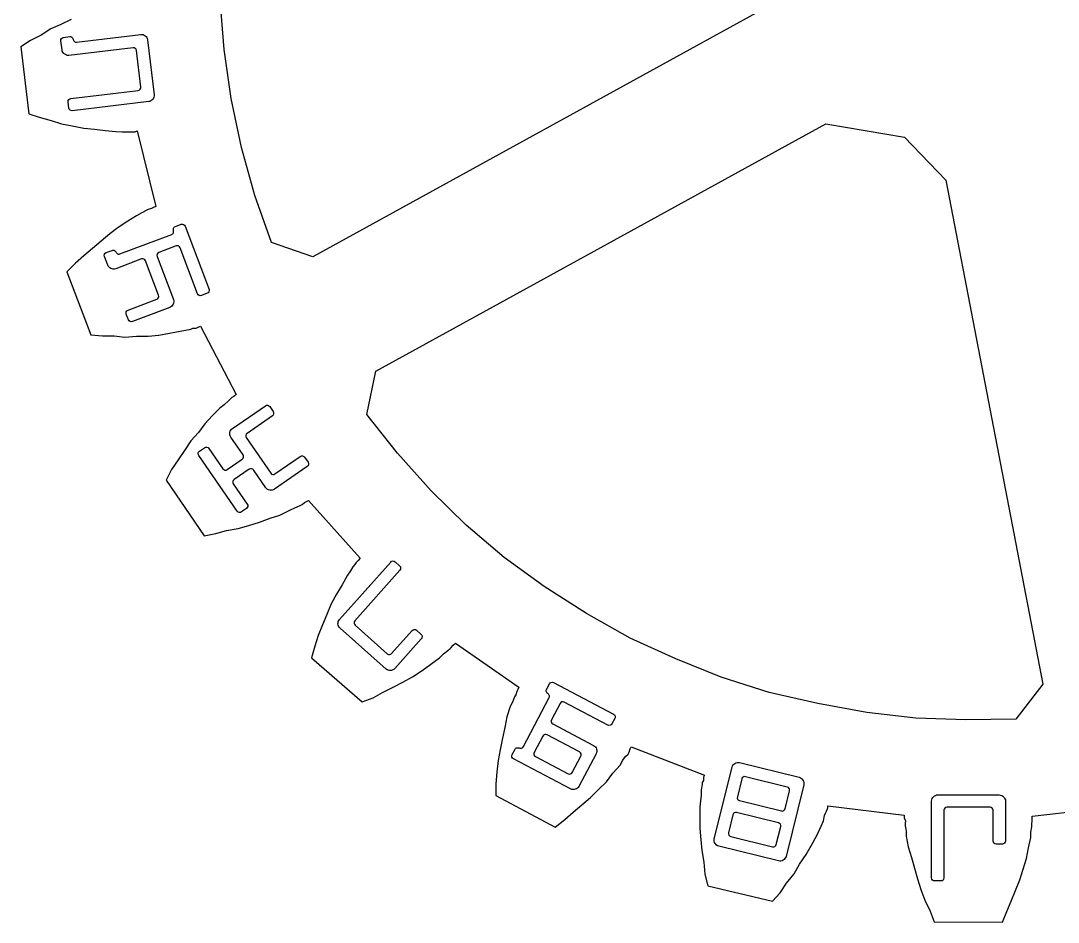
# Model space of a CAD drawing. Extents: x 6 to 255, y 30 to 363.
# Drawn here: x 171.84 to 217.14, y 112.88 to 152.26 of the extents above; entities that cross this region are included whole.
import ezdxf

# ---------------------------------------------------------------- set-up
doc = ezdxf.new("R2010")
doc.units = 0
doc.layers.add('Cut', color=7, linetype='CONTINUOUS')
doc.layers.add('Engrave', color=7, linetype='CONTINUOUS')

msp = doc.modelspace()

# ---------------------------------------------------------------- linework, layer by layer
at = {"layer": 'Cut', "color": 7}
for p, q in [((180.712664, 151.00324), (180.544975, 153.189338)), ((204.247653, 152.758991), (184.588135, 141.953201)), ((174.030077, 152.314079), (173.56334, 152.085562)), ((173.143471, 151.903137), (172.722826, 151.627751)), ((173.56334, 152.085562), (173.143471, 151.903137)), ((172.256088, 151.39913), (171.835443, 151.12374)), ((172.722826, 151.627751), (172.256088, 151.39913)), ((171.835443, 151.12374), (172.182828, 148.192418)), ((181.020167, 148.862459), (180.712664, 151.00324)), ((181.467109, 146.720514), (181.020167, 148.862459)), ((172.182828, 148.192418), (172.646459, 148.049083)), ((172.646459, 148.049083), (173.156571, 147.90536)), ((173.156571, 147.90536), (173.620202, 147.762025)), ((173.620202, 147.762025), (174.084222, 147.665095)), ((187.33538, 136.956674), (206.994902, 147.762464)), ((206.994902, 147.762464), (206.994904, 147.762383)), ((206.994904, 147.762383), (210.429737, 147.175918)), ((174.084222, 147.665095), (174.59472, 147.567777)), ((174.59472, 147.567777), (175.05913, 147.51749)), ((175.05913, 147.51749), (175.523538, 147.467204)), ((175.523538, 147.467204), (175.987948, 147.416917)), ((175.987948, 147.416917), (176.266824, 147.414589)), ((176.266824, 147.414589), (176.499231, 147.412648)), ((176.499231, 147.412648), (176.592185, 147.411872)), ((176.592185, 147.411872), (176.685138, 147.411096)), ((176.685138, 147.411096), (176.824568, 147.409931)), ((176.824568, 147.409931), (176.917909, 147.45556)), ((176.917909, 147.45556), (177.726984, 144.14852)), ((210.429737, 147.175918), (212.22692, 145.301596)), ((182.053879, 144.623886), (181.467109, 146.720514)), ((212.22692, 145.301596), (216.458901, 123.279862)), ((182.780475, 142.572573), (182.053879, 144.623886)), ((177.633643, 144.102891), (177.540302, 144.057262)), ((177.726984, 144.14852), (177.633643, 144.102891)), ((176.886865, 143.737383), (176.513086, 143.507986)), ((177.120436, 143.874896), (176.886865, 143.737383)), ((177.307144, 143.966392), (177.120436, 143.874896)), ((177.400485, 144.012021), (177.307144, 143.966392)), ((177.540302, 144.057262), (177.400485, 144.012021)), ((176.092442, 143.232595), (175.718276, 142.956817)), ((176.513086, 143.507986), (176.092442, 143.232595)), ((175.718276, 142.956817), (175.343722, 142.634561)), ((174.969168, 142.312306), (174.594614, 141.990051)), ((175.343722, 142.634561), (174.969168, 142.312306)), ((184.588135, 141.953201), (182.780475, 142.572573)), ((174.594614, 141.990051), (174.22006, 141.667795)), ((174.22006, 141.667795), (173.845118, 141.299063)), ((173.845118, 141.299063), (174.89125, 138.547838)), ((178.33152, 138.612165), (178.797092, 138.701332)), ((178.797092, 138.701332), (179.029887, 138.745797)), ((179.029887, 138.745797), (179.262681, 138.790261)), ((179.262681, 138.790261), (179.356022, 138.83589)), ((179.356022, 138.83589), (179.495452, 138.834726)), ((179.495452, 138.834726), (179.588793, 138.880355)), ((179.588793, 138.880355), (179.682134, 138.925984)), ((179.682134, 138.925984), (181.237602, 135.938092)), ((174.89125, 138.547838), (175.402139, 138.497163)), ((175.402139, 138.497163), (175.913415, 138.492894)), ((175.913415, 138.492894), (176.377823, 138.442607)), ((176.377823, 138.442607), (176.889487, 138.484743)), ((176.889487, 138.484743), (177.400763, 138.480474)), ((177.400763, 138.480474), (177.865946, 138.522998)), ((177.865946, 138.522998), (178.33152, 138.612165)), ((186.94763, 135.054118), (187.33538, 136.956674)), ((181.237602, 135.938092), (181.143872, 135.84582)), ((180.722454, 135.477595), (180.535359, 135.339694)), ((180.909936, 135.661901), (180.722454, 135.477595)), ((180.956801, 135.707918), (180.909936, 135.661901)), ((181.050531, 135.800191), (180.956801, 135.707918)), ((181.143872, 135.84582), (181.050531, 135.800191)), ((180.207284, 135.01705), (179.878821, 134.64793)), ((180.535359, 135.339694), (180.207284, 135.01705)), ((188.281566, 133.369607), (186.94763, 135.054118)), ((179.878821, 134.64793), (179.59684, 134.278422)), ((179.59684, 134.278422), (179.268377, 133.909302)), ((179.268377, 133.909302), (178.986005, 133.493317)), ((178.986005, 133.493317), (178.703633, 133.077332)), ((189.75533, 131.730409), (188.281566, 133.369607)), ((178.703633, 133.077332), (178.42126, 132.661347)), ((178.42126, 132.661347), (178.184972, 132.198498)), ((178.184972, 132.198498), (179.838056, 129.767585)), ((191.276737, 130.230253), (189.75533, 131.730409)), ((183.612615, 130.898419), (183.799323, 130.989915)), ((183.799323, 130.989915), (184.032507, 131.081023)), ((184.032507, 131.081023), (184.125848, 131.126652)), ((184.125848, 131.126652), (184.219578, 131.218924)), ((184.219578, 131.218924), (184.312919, 131.264553)), ((184.312919, 131.264553), (184.406259, 131.310183)), ((184.406259, 131.310183), (186.662802, 128.781263)), ((182.260046, 130.35186), (182.726396, 130.533838)), ((182.726396, 130.533838), (183.145876, 130.669798)), ((183.145876, 130.669798), (183.612615, 130.898419)), ((180.816071, 129.991936), (181.328125, 130.080715)), ((181.328125, 130.080715), (181.794087, 130.216288)), ((181.794087, 130.216288), (182.260046, 130.35186)), ((192.938359, 128.821886), (191.276737, 130.230253)), ((179.838056, 129.767585), (180.35011, 129.856364)), ((180.35011, 129.856364), (180.816071, 129.991936)), ((186.569071, 128.688991), (186.475341, 128.596719)), ((186.662802, 128.781263), (186.569071, 128.688991)), ((194.694104, 127.552196), (192.938359, 128.821886)), ((186.239852, 128.226703), (186.09887, 128.042009)), ((186.334357, 128.411786), (186.239852, 128.226703)), ((186.428087, 128.504058), (186.334357, 128.411786)), ((186.475341, 128.596719), (186.428087, 128.504058)), ((186.09887, 128.042009), (185.86297, 127.625636)), ((185.86297, 127.625636), (185.627069, 127.209263)), ((196.543586, 126.374683), (194.694104, 127.552196)), ((185.627069, 127.209263), (185.391169, 126.79289)), ((185.391169, 126.79289), (185.201358, 126.329652)), ((185.201358, 126.329652), (185.011546, 125.866415)), ((198.440321, 125.289736), (196.543586, 126.374683)), ((185.011546, 125.866415), (184.821734, 125.403177)), ((184.821734, 125.403177), (184.678423, 124.939551)), ((190.721606, 124.982221), (190.815336, 125.074493)), ((190.815336, 125.074493), (193.5882, 123.145544)), ((200.431561, 124.389943), (198.440321, 125.289736)), ((184.678423, 124.939551), (184.534724, 124.429448)), ((190.112668, 124.42973), (190.30015, 124.614037)), ((190.30015, 124.614037), (190.487245, 124.751938)), ((190.487245, 124.751938), (190.580975, 124.84421)), ((190.580975, 124.84421), (190.627839, 124.890227)), ((190.627839, 124.890227), (190.721606, 124.982221)), ((184.534724, 124.429448), (186.749833, 122.505156)), ((189.364336, 123.878173), (189.738502, 124.153952)), ((189.738502, 124.153952), (190.112668, 124.42973)), ((202.423578, 123.583102), (200.431561, 124.389943)), ((188.943691, 123.602782), (189.364336, 123.878173)), ((188.103176, 123.144764), (188.523434, 123.373773)), ((188.523434, 123.373773), (188.943691, 123.602782)), ((204.509736, 122.914916), (202.423578, 123.583102)), ((216.458901, 123.279862), (215.284105, 121.755741)), ((187.21618, 122.687134), (187.636437, 122.916143)), ((187.636437, 122.916143), (188.103176, 123.144764)), ((193.446052, 122.821157), (193.398798, 122.728497)), ((193.493693, 122.960223), (193.446052, 122.821157)), ((193.540947, 123.052884), (193.493693, 122.960223)), ((193.5882, 123.145544), (193.540947, 123.052884)), ((206.643924, 122.432272), (204.509736, 122.914916)), ((186.749833, 122.505156), (187.21618, 122.687134)), ((193.303903, 122.496771), (193.209398, 122.311688)), ((193.398798, 122.728497), (193.303903, 122.496771)), ((208.778887, 122.042581), (206.643924, 122.432272)), ((193.209398, 122.311688), (193.066087, 121.848062)), ((210.915015, 121.792225), (208.778887, 122.042581)), ((193.066087, 121.848062), (192.969252, 121.384048)), ((213.099172, 121.727577), (210.915015, 121.792225)), ((215.284105, 121.755741), (213.099172, 121.727577)), ((192.969252, 121.384048), (192.872418, 120.920034)), ((192.872418, 120.920034), (192.775195, 120.409543)), ((198.446557, 120.455264), (198.493739, 120.547925)), ((198.493739, 120.547925), (201.690741, 119.312679)), ((192.775195, 120.409543), (192.678361, 119.945529)), ((198.116973, 119.94657), (198.257979, 120.131265)), ((198.257979, 120.131265), (198.351805, 120.223536)), ((198.351805, 120.223536), (198.398987, 120.316197)), ((198.398987, 120.316197), (198.446557, 120.455264)), ((192.678361, 119.945529), (192.627615, 119.43465)), ((197.693908, 119.392368), (198.022373, 119.761488)), ((198.022373, 119.761488), (198.116973, 119.94657)), ((192.627615, 119.43465), (192.576869, 118.923772)), ((197.411919, 119.02286), (197.693908, 119.392368)), ((201.643559, 119.220018), (201.642394, 119.080565)), ((201.690741, 119.312679), (201.643559, 119.220018)), ((192.576869, 118.923772), (192.572599, 118.412505)), ((196.7089, 118.331485), (197.083842, 118.700217)), ((197.083842, 118.700217), (197.411919, 119.02286)), ((201.594435, 118.894855), (201.546088, 118.662741)), ((201.595212, 118.987904), (201.594435, 118.894855)), ((201.642394, 119.080565), (201.595212, 118.987904)), ((192.572599, 118.412505), (195.164203, 117.042852)), ((196.334346, 118.009229), (196.7089, 118.331485)), ((201.544147, 118.430238), (201.493472, 117.919359)), ((201.546088, 118.662741), (201.544147, 118.430238)), ((195.959792, 117.686974), (196.334346, 118.009229)), ((201.493472, 117.919359), (201.489591, 117.454569)), ((207.023404, 117.734146), (207.070974, 117.873212)), ((207.070974, 117.873212), (207.071751, 117.966261)), ((207.071751, 117.966261), (210.415179, 117.566479)), ((215.992614, 117.519904), (219.389122, 117.909885)), ((195.164203, 117.042852), (195.585238, 117.364719)), ((195.585238, 117.364719), (195.959792, 117.686974)), ((201.489591, 117.454569), (201.48571, 116.989778)), ((206.880693, 117.316709), (206.929039, 117.548824)), ((206.929039, 117.548824), (206.976222, 117.641485)), ((206.976222, 117.641485), (207.023404, 117.734146)), ((210.415179, 117.566479), (210.414014, 117.427025)), ((210.414014, 117.427025), (210.459642, 117.333589)), ((210.459642, 117.333589), (210.458478, 117.194135)), ((215.990673, 117.287402), (215.991837, 117.426856)), ((215.991837, 117.426856), (215.992614, 117.519904)), ((201.48571, 116.989778), (201.527846, 116.478124)), ((206.59635, 116.668223), (206.785703, 117.084984)), ((206.785703, 117.084984), (206.880693, 117.316709)), ((210.458478, 117.194135), (210.457701, 117.101087)), ((210.457701, 117.101087), (210.502165, 116.868197)), ((215.940385, 116.822785), (215.988731, 117.0549)), ((215.988731, 117.0549), (215.989896, 117.194354)), ((215.989896, 117.194354), (215.990673, 117.287402)), ((201.527846, 116.478124), (201.57037, 116.012946)), ((206.360355, 116.25185), (206.59635, 116.668223)), ((210.502165, 116.868197), (210.500223, 116.635695)), ((210.500223, 116.635695), (210.58939, 116.170128)), ((215.841513, 116.12627), (215.938443, 116.590283)), ((215.938443, 116.590283), (215.940385, 116.822785)), ((201.57037, 116.012946), (201.659149, 115.500902)), ((206.12436, 115.835478), (206.360355, 116.25185)), ((210.58939, 116.170128), (210.724963, 115.704173)), ((215.744584, 115.662256), (215.841513, 116.12627)), ((205.841983, 115.419494), (206.12436, 115.835478)), ((210.724963, 115.704173), (210.860535, 115.238218)), ((215.601249, 115.198631), (215.744584, 115.662256)), ((201.659149, 115.500902), (201.701285, 114.989248)), ((205.605988, 115.003121), (205.841983, 115.419494)), ((210.860535, 115.238218), (210.996108, 114.772263)), ((215.457914, 114.735005), (215.601249, 115.198631)), ((201.701285, 114.989248), (201.836469, 114.476816)), ((205.277134, 114.587525), (205.605988, 115.003121)), ((210.996108, 114.772263), (211.13168, 114.306308)), ((215.268174, 114.271767), (215.457914, 114.735005)), ((201.836469, 114.476816), (204.666292, 113.80242)), ((204.666292, 113.80242), (204.994757, 114.17154)), ((204.994757, 114.17154), (205.277134, 114.587525)), ((211.13168, 114.306308), (211.313658, 113.839966)), ((215.078433, 113.808528), (215.268174, 114.271767)), ((211.313658, 113.839966), (211.542279, 113.373234)), ((214.888693, 113.34529), (215.078433, 113.808528)), ((211.542279, 113.373234), (211.724257, 112.906892)), ((214.698953, 112.882052), (214.888693, 113.34529)), ((211.724257, 112.906892), (214.698953, 112.882052))]:
    msp.add_line(p, q, dxfattribs=at)
at = {"layer": 'Engrave', "color": 5}
for p, q in [((173.636884, 150.983734), (173.58928, 151.383987)), ((173.58928, 151.383987), (173.589336, 151.383879)), ((173.706885, 151.533157), (173.973722, 151.564891)), ((174.272291, 151.329782), (177.074081, 151.663001)), ((177.372658, 151.427895), (177.658273, 149.026362)), ((176.737242, 151.081839), (173.935456, 150.74862)), ((177.076938, 149.363264), (176.886531, 150.964287)), ((174.024181, 148.864895), (176.959389, 149.213978)), ((173.938366, 148.448782), (173.906632, 148.71562)), ((177.423114, 148.727909), (174.087655, 148.33122)), ((178.586127, 143.274551), (178.837436, 143.369695)), ((179.01064, 143.291555), (180.056374, 140.526824)), ((176.167806, 142.072559), (178.429859, 142.928163)), ((178.619983, 142.425397), (177.865968, 142.140187)), ((179.553719, 140.336543), (178.793187, 142.347258)), ((175.491933, 141.960357), (175.492079, 141.960476)), ((175.634533, 141.58335), (175.491933, 141.960357)), ((175.570094, 142.133681), (175.821406, 142.228825)), ((177.111961, 141.854905), (175.980936, 141.427103)), ((177.787956, 141.966982), (178.500955, 140.081937)), ((177.855565, 140.268728), (177.285163, 141.776763)), ((176.520726, 139.6202), (177.777425, 140.095524)), ((179.978235, 140.353622), (179.726923, 140.258478)), ((178.344684, 139.735534), (176.710982, 139.117592)), ((176.537778, 139.195657), (176.442711, 139.446996)), ((181.079158, 134.449813), (182.517367, 135.440971)), ((182.822339, 134.99845), (181.716026, 134.236022)), ((182.704239, 135.406586), (182.856724, 135.185323)), ((181.544161, 133.301645), (181.010459, 134.076065)), ((181.681633, 134.049146), (182.749031, 132.500307)), ((179.606569, 133.271692), (179.606646, 133.271782)), ((181.283911, 130.837798), (179.606569, 133.271692)), ((179.641039, 133.458655), (179.862302, 133.611142)), ((180.049175, 133.576759), (180.659116, 132.691707)), ((182.935906, 132.465917), (184.042219, 133.228345)), ((184.229089, 133.19396), (184.381576, 132.972697)), ((180.845989, 132.657314), (181.509778, 133.11477)), ((184.347191, 132.785822), (182.908985, 131.794666)), ((181.814668, 132.672151), (181.150879, 132.214695)), ((182.53524, 131.863347), (182.001538, 132.637766)), ((181.116485, 132.02782), (181.726429, 131.14277)), ((181.692047, 130.955895), (181.470784, 130.803407)), ((185.7552, 126.106659), (187.987892, 128.616192)), ((188.389418, 128.258962), (186.424649, 126.050573)), ((188.17758, 128.627265), (188.378343, 128.44865)), ((185.777351, 125.727281), (185.777343, 125.727281)), ((187.784978, 123.941126), (185.777351, 125.727281)), ((186.435724, 125.860882), (187.841061, 124.610575)), ((188.030752, 124.621648), (188.923829, 125.625464)), ((189.113517, 125.636537), (189.31428, 125.457919)), ((189.325355, 125.268231), (188.164356, 123.963275)), ((194.796836, 123.055373), (194.922235, 123.293037)), ((195.103765, 123.349171), (197.718082, 121.969806)), ((193.780539, 120.553325), (194.909111, 122.692309)), ((195.38443, 122.441516), (195.00824, 121.728522)), ((197.467283, 121.494479), (195.565961, 122.497652)), ((195.064377, 121.546991), (196.846864, 120.606514)), ((197.77421, 121.788275), (197.648814, 121.550611)), ((194.632064, 121.015515), (194.255874, 120.302518)), ((196.239585, 120.319269), (194.813594, 121.071649)), ((193.292081, 120.203381), (193.417478, 120.441046)), ((194.31201, 120.120988), (195.737995, 119.36861)), ((195.919526, 119.424742), (196.295716, 120.137738)), ((196.959138, 120.243453), (196.206755, 118.817462)), ((195.843694, 118.705189), (193.34821, 120.021856)), ((193.34821, 120.021856), (193.348215, 120.021851)), ((202.119677, 116.530756), (202.89316, 119.661226)), ((203.218491, 119.857507), (205.827217, 119.21294)), ((205.307001, 118.788011), (203.480894, 119.239208)), ((203.318229, 119.141003), (203.124861, 118.358386)), ((206.023511, 118.887611), (205.250023, 115.757151)), ((205.211836, 117.842729), (205.405206, 118.625346)), ((211.876454, 118.446778), (214.563629, 118.444662)), ((203.223066, 118.19572), (205.049175, 117.744524)), ((211.604838, 114.819298), (211.607511, 118.178266)), ((214.160031, 117.907491), (212.27901, 117.909079)), ((214.832107, 118.175721), (214.830784, 116.429058)), ((202.931487, 117.575767), (202.738116, 116.793151)), ((204.92026, 117.222776), (203.094153, 117.673975)), ((205.049175, 117.744524), (205.049172, 117.744524)), ((212.144546, 117.774827), (212.142429, 114.818986)), ((214.293227, 116.429441), (214.294286, 117.773027)), ((204.825094, 116.277494), (205.018465, 117.060113)), ((202.836322, 116.630488), (204.662431, 116.179289)), ((202.315971, 116.205292), (202.316101, 116.205427)), ((204.924694, 115.560722), (202.315971, 116.205292)), ((214.69632, 116.294808), (214.427601, 116.29502)), ((211.739247, 114.684948), (211.739091, 114.684835)), ((212.007965, 114.684734), (211.739247, 114.684948))]:
    msp.add_line(p, q, dxfattribs=at)
for points in [[(173.589336, 151.383879), (173.584714, 151.422794), (173.593419, 151.456246), (173.61545, 151.484235)], [(173.61545, 151.484235), (173.63749, 151.512228), (173.667968, 151.528536), (173.706885, 151.533157)], [(173.973722, 151.564891), (174.004298, 151.568525), (174.028667, 151.565076), (174.046832, 151.554546)], [(174.046832, 151.554546), (174.065161, 151.54264), (174.080347, 151.527532), (174.092391, 151.509223)], [(174.092391, 151.509223), (174.104438, 151.490924), (174.114643, 151.470292), (174.123006, 151.447326)], [(174.123006, 151.447326), (174.131366, 151.424362), (174.141572, 151.40373), (174.153623, 151.385429)], [(174.153623, 151.385429), (174.165671, 151.367129), (174.180775, 151.352716), (174.198936, 151.342191)], [(174.198936, 151.342191), (174.217266, 151.330285), (174.241718, 151.326149), (174.272291, 151.329782)], [(177.074081, 151.663001), (177.110216, 151.667287), (177.145091, 151.664386), (177.178708, 151.654296)], [(177.178708, 151.654296), (177.212491, 151.642813), (177.242601, 151.626662), (177.269036, 151.605843)], [(177.269036, 151.605843), (177.297027, 151.583802), (177.319873, 151.557626), (177.337574, 151.527315)], [(177.337574, 151.527315), (177.356663, 151.497167), (177.368357, 151.464027), (177.372658, 151.427895)], [(173.66988, 150.884063), (173.65218, 150.914375), (173.641181, 150.947599), (173.636884, 150.983734)], [(173.738166, 150.807619), (173.711731, 150.828437), (173.688969, 150.853918), (173.66988, 150.884063)], [(176.83785, 151.053634), (176.809693, 151.077064), (176.776157, 151.086465), (176.737242, 151.081839)], [(176.886531, 150.964287), (176.882227, 151.00042), (176.866, 151.030203), (176.83785, 151.053634)], [(173.83058, 150.759415), (173.796962, 150.769504), (173.766158, 150.785572), (173.738166, 150.807619)], [(173.935456, 150.74862), (173.899319, 150.744333), (173.86436, 150.747932), (173.83058, 150.759415)], [(176.959389, 149.213978), (176.995524, 149.218264), (177.025224, 149.235186), (177.048488, 149.264744)], [(177.048488, 149.264744), (177.071753, 149.294289), (177.081237, 149.327129), (177.076938, 149.363264)], [(173.906632, 148.71562), (173.902011, 148.754531), (173.910715, 148.787983), (173.932746, 148.815976)], [(173.932746, 148.815976), (173.954786, 148.843967), (173.985264, 148.860273), (174.024181, 148.864895)], [(177.522581, 148.762869), (177.492436, 148.743773), (177.459281, 148.73212), (177.423114, 148.727909)], [(177.599025, 148.831155), (177.578375, 148.80333), (177.552894, 148.780568), (177.522581, 148.762869)], [(177.647478, 148.921487), (177.637388, 148.887867), (177.621237, 148.857756), (177.599025, 148.831155)], [(177.658273, 149.026362), (177.662577, 148.990227), (177.658978, 148.955269), (177.647478, 148.921487)], [(173.98938, 148.357599), (173.959999, 148.379473), (173.942995, 148.409867), (173.938366, 148.448782)], [(174.087655, 148.33122), (174.051518, 148.326933), (174.01876, 148.335726), (173.98938, 148.357599)], [(178.504069, 143.09987), (178.500894, 143.124104), (178.499765, 143.14687), (178.500682, 143.168167)], [(178.500682, 143.168167), (178.502922, 143.18996), (178.509414, 143.210372), (178.520156, 143.229405)], [(178.520156, 143.229405), (178.532715, 143.247624), (178.554705, 143.262673), (178.586127, 143.274551)], [(178.837436, 143.369695), (178.874084, 143.383577), (178.908896, 143.382527), (178.941872, 143.366546)], [(178.941872, 143.366546), (178.974843, 143.350583), (178.997766, 143.325586), (179.01064, 143.291555)], [(178.429859, 142.928163), (178.45994, 142.939629), (178.47972, 142.954587), (178.489199, 142.973039)], [(178.489199, 142.973039), (178.500453, 142.990759), (178.506538, 143.01027), (178.507456, 143.031571)], [(178.507456, 143.031571), (178.509696, 143.053363), (178.508567, 143.07613), (178.504069, 143.09987)], [(178.724419, 142.422248), (178.691449, 142.438212), (178.656637, 142.439261), (178.619983, 142.425397)], [(178.793187, 142.347258), (178.780311, 142.38129), (178.757388, 142.406287), (178.724419, 142.422248)], [(175.492079, 141.960476), (175.478215, 141.99713), (175.478567, 142.031695), (175.493137, 142.064172)], [(175.493137, 142.064172), (175.507795, 142.096647), (175.533447, 142.119816), (175.570094, 142.133681)], [(175.821406, 142.228825), (175.850235, 142.239637), (175.874717, 142.24216), (175.894851, 142.236392)], [(175.894851, 142.236392), (175.91551, 142.229248), (175.933887, 142.218243), (175.949983, 142.203377)], [(175.949983, 142.203377), (175.966087, 142.188525), (175.980962, 142.170958), (175.994607, 142.150675)], [(175.994607, 142.150675), (176.00826, 142.130402), (176.023134, 142.112836), (176.039229, 142.097975)], [(176.039229, 142.097975), (176.055333, 142.083123), (176.073465, 142.072773), (176.093622, 142.066924)], [(176.093622, 142.066924), (176.114279, 142.05978), (176.139007, 142.061658), (176.167806, 142.072559)], [(177.216397, 141.851756), (177.183427, 141.86772), (177.148615, 141.868769), (177.111961, 141.854905)], [(177.285163, 141.776763), (177.272286, 141.810799), (177.249365, 141.835797), (177.216397, 141.851756)], [(177.789014, 142.070678), (177.774356, 142.038201), (177.774003, 142.003636), (177.787956, 141.966982)], [(177.865968, 142.140187), (177.829322, 142.126305), (177.80367, 142.103135), (177.789014, 142.070678)], [(175.690561, 141.494561), (175.666084, 141.519718), (175.647408, 141.549314), (175.634533, 141.58335)], [(175.775252, 141.436813), (175.744579, 141.450642), (175.716349, 141.469891), (175.690561, 141.494561)], [(175.876553, 141.412286), (175.841492, 141.41405), (175.807725, 141.422226), (175.775252, 141.436813)], [(175.980936, 141.427103), (175.946914, 141.414191), (175.91212, 141.409252), (175.876553, 141.412286)], [(180.056374, 140.526824), (180.069251, 140.492789), (180.067954, 140.458632), (180.052485, 140.424351)], [(177.777425, 140.095524), (177.811447, 140.108435), (177.836197, 140.132012), (177.851675, 140.166255)], [(177.851675, 140.166255), (177.867145, 140.200534), (177.868441, 140.234692), (177.855565, 140.268728)], [(178.500955, 140.081937), (178.513831, 140.047905), (178.518761, 140.01311), (178.515745, 139.977554)], [(179.625193, 140.26033), (179.591408, 140.274476), (179.567583, 140.299881), (179.553719, 140.336543)], [(179.726923, 140.258478), (179.692901, 140.245566), (179.658991, 140.246184), (179.625193, 140.26033)], [(180.052485, 140.424351), (180.037015, 140.390071), (180.012265, 140.366495), (179.978235, 140.353622)], [(176.442711, 139.446996), (176.428847, 139.483649), (176.429199, 139.518214), (176.443769, 139.550691)], [(176.443769, 139.550691), (176.458427, 139.583166), (176.484079, 139.606336), (176.520726, 139.6202)], [(178.432729, 139.793526), (178.408065, 139.767745), (178.378716, 139.748414), (178.344684, 139.735534)], [(178.490477, 139.878216), (178.477142, 139.846235), (178.457893, 139.818005), (178.432729, 139.793526)], [(178.515745, 139.977554), (178.513981, 139.942495), (178.505559, 139.909382), (178.490477, 139.878216)], [(176.60925, 139.119444), (176.575466, 139.13359), (176.551642, 139.158995), (176.537778, 139.195657)], [(176.710982, 139.117592), (176.676961, 139.10468), (176.64305, 139.105298), (176.60925, 139.119444)], [(182.517367, 135.440971), (182.549637, 135.463201), (182.583686, 135.470521), (182.619515, 135.462931)], [(182.619515, 135.462931), (182.655348, 135.455329), (182.68359, 135.436547), (182.704239, 135.406586)], [(182.877494, 135.084903), (182.870685, 135.047916), (182.8523, 135.019098), (182.822339, 134.99845)], [(182.856724, 135.185323), (182.877374, 135.15536), (182.884297, 135.121886), (182.877494, 135.084903)], [(180.966991, 134.176138), (180.960253, 134.210587), (180.9599, 134.244357), (180.965932, 134.277447)], [(180.965932, 134.277447), (180.972018, 134.31054), (180.984345, 134.341981), (181.002913, 134.371771)], [(181.010459, 134.076065), (180.989015, 134.10718), (180.974526, 134.140538), (180.966991, 134.176138)], [(181.002913, 134.371771), (181.022628, 134.402357), (181.048043, 134.428371), (181.079158, 134.449813)], [(181.657953, 134.150109), (181.651497, 134.115069), (181.65939, 134.081415), (181.681633, 134.049146)], [(181.716026, 134.236022), (181.683756, 134.213791), (181.664398, 134.185154), (181.657953, 134.150109)], [(179.862302, 133.611142), (179.894573, 133.633372), (179.928622, 133.640692), (179.96445, 133.633102)], [(179.606646, 133.271782), (179.584409, 133.304049), (179.576515, 133.337702), (179.582966, 133.372742)], [(179.582966, 133.372742), (179.589422, 133.40778), (179.608779, 133.436417), (179.641039, 133.458655)], [(179.96445, 133.633102), (180.000283, 133.6255), (180.028525, 133.606719), (180.049175, 133.576759)], [(181.509778, 133.11477), (181.539741, 133.135418), (181.558125, 133.164236), (181.56493, 133.201223)], [(181.56493, 133.201223), (181.571739, 133.23821), (181.564816, 133.271684), (181.544161, 133.301645)], [(184.042219, 133.228345), (184.074489, 133.250576), (184.108538, 133.257896), (184.144367, 133.250306)], [(184.144367, 133.250306), (184.1802, 133.242703), (184.208441, 133.223921), (184.229089, 133.19396)], [(184.402346, 132.872274), (184.395537, 132.835289), (184.377152, 132.806472), (184.347191, 132.785822)], [(184.381576, 132.972697), (184.402224, 132.942736), (184.409147, 132.909261), (184.402346, 132.872274)], [(180.659116, 132.691707), (180.681353, 132.659438), (180.710568, 132.640477), (180.746759, 132.634824)], [(180.746759, 132.634824), (180.782951, 132.62918), (180.816027, 132.636676), (180.845989, 132.657314)], [(181.916816, 132.694112), (181.880982, 132.701714), (181.846933, 132.694394), (181.814668, 132.672151)], [(182.001538, 132.637766), (181.98089, 132.667728), (181.952649, 132.68651), (181.916816, 132.694112)], [(182.749031, 132.500307), (182.771268, 132.46804), (182.800483, 132.44908), (182.836674, 132.443427)], [(182.836674, 132.443427), (182.872865, 132.437765), (182.905943, 132.445262), (182.935906, 132.465917)], [(181.092805, 132.128779), (181.086349, 132.093741), (181.094243, 132.060088), (181.116485, 132.02782)], [(181.150879, 132.214695), (181.118608, 132.192465), (181.099251, 132.163826), (181.092805, 132.128779)], [(182.610897, 131.790557), (182.581107, 131.809122), (182.555888, 131.833385), (182.53524, 131.863347)], [(182.706951, 131.75477), (182.673857, 131.760855), (182.641839, 131.772784), (182.610897, 131.790557)], [(182.811181, 131.755299), (182.776731, 131.748561), (182.741988, 131.748384), (182.706951, 131.75477)], [(182.908985, 131.794666), (182.879021, 131.774018), (182.84642, 131.760896), (182.811181, 131.755299)], [(181.747199, 131.042347), (181.740391, 131.005362), (181.722006, 130.976544), (181.692047, 130.955895)], [(181.726429, 131.14277), (181.747078, 131.112807), (181.754001, 131.079332), (181.747199, 131.042347)], [(181.371554, 130.780918), (181.335363, 130.78658), (181.306148, 130.80554), (181.283911, 130.837798)], [(181.470784, 130.803407), (181.440821, 130.782759), (181.407744, 130.775263), (181.371554, 130.780918)], [(187.987892, 128.616192), (188.013939, 128.645471), (188.045269, 128.660683), (188.081882, 128.661827)], [(188.081882, 128.661827), (188.118494, 128.662886), (188.150393, 128.651365), (188.17758, 128.627265)], [(188.378343, 128.44865), (188.40553, 128.424464), (188.420219, 128.393599), (188.422412, 128.356056)], [(188.422412, 128.356056), (188.424599, 128.318514), (188.413601, 128.286149), (188.389418, 128.258962)], [(185.68625, 125.912299), (185.684292, 125.945888), (185.688781, 125.97936), (185.699717, 126.012713)], [(185.699717, 126.012713), (185.711588, 126.047111), (185.730082, 126.078426), (185.7552, 126.106659)], [(186.424649, 126.050573), (186.398602, 126.021294), (186.386616, 125.988872), (186.388692, 125.953306)], [(186.388692, 125.953306), (186.390773, 125.917739), (186.406451, 125.886931), (186.435724, 125.860882)], [(185.711306, 125.814133), (185.69656, 125.845985), (185.688208, 125.878707), (185.68625, 125.912299)], [(185.777343, 125.727281), (185.74911, 125.752399), (185.727098, 125.781349), (185.711306, 125.814133)], [(188.923829, 125.625464), (188.949876, 125.654741), (188.981207, 125.669952), (189.01782, 125.671097)], [(189.01782, 125.671097), (189.054431, 125.672155), (189.08633, 125.660635), (189.113517, 125.636537)], [(189.31428, 125.457919), (189.341467, 125.433733), (189.356156, 125.402868), (189.358349, 125.365326)], [(189.358349, 125.365326), (189.360536, 125.327783), (189.349538, 125.295418), (189.325355, 125.268231)], [(187.841061, 124.610575), (187.87034, 124.584528), (187.903228, 124.573065), (187.939725, 124.576187)], [(187.939725, 124.576187), (187.976221, 124.579309), (188.006564, 124.594463), (188.030752, 124.621648)], [(187.875785, 123.888435), (187.842434, 123.899371), (187.812164, 123.916935), (187.784978, 123.941126)], [(187.977597, 123.876528), (187.944007, 123.87457), (187.91007, 123.878539), (187.875785, 123.888435)], [(188.078726, 123.90177), (188.046874, 123.887023), (188.013164, 123.87861), (187.977597, 123.876528)], [(188.164356, 123.963275), (188.140169, 123.936088), (188.111626, 123.915586), (188.078726, 123.90177)], [(194.922235, 123.293037), (194.940521, 123.327696), (194.967301, 123.349962), (195.002576, 123.359834)], [(195.002576, 123.359834), (195.037852, 123.369712), (195.071581, 123.366158), (195.103765, 123.349171)], [(194.777309, 122.977855), (194.774663, 122.999824), (194.781172, 123.025664), (194.796836, 123.055373)], [(194.803265, 122.919065), (194.790512, 122.936873), (194.78186, 122.95647), (194.777309, 122.977855)], [(194.851027, 122.870127), (194.832597, 122.886179), (194.816676, 122.902491), (194.803265, 122.919065)], [(194.898793, 122.82119), (194.88604, 122.838998), (194.870118, 122.855311), (194.851027, 122.870127)], [(194.923849, 122.765236), (194.92055, 122.785969), (194.912198, 122.80462), (194.898793, 122.82119)], [(194.909111, 122.692309), (194.92414, 122.72078), (194.929052, 122.745089), (194.923849, 122.765236)], [(195.464773, 122.508315), (195.429499, 122.498437), (195.402718, 122.476171), (195.38443, 122.441516)], [(195.565961, 122.497652), (195.533777, 122.514639), (195.500048, 122.518193), (195.464773, 122.508315)], [(197.718082, 121.969806), (197.750265, 121.95282), (197.771912, 121.926366), (197.783021, 121.890444)], [(197.783021, 121.890444), (197.794133, 121.854515), (197.791197, 121.820459), (197.77421, 121.788275)], [(195.00824, 121.728522), (194.989952, 121.693861), (194.986072, 121.659513), (194.996599, 121.625477)], [(194.996599, 121.625477), (195.007129, 121.591439), (195.029722, 121.565277), (195.064377, 121.546991)], [(197.571307, 121.48469), (197.536618, 121.472925), (197.501943, 121.476188), (197.467283, 121.494479)], [(197.648814, 121.550611), (197.631827, 121.518427), (197.605992, 121.496453), (197.571307, 121.48469)], [(194.712407, 121.082311), (194.677131, 121.072434), (194.65035, 121.050168), (194.632064, 121.015515)], [(194.813594, 121.071649), (194.78141, 121.088635), (194.747681, 121.092189), (194.712407, 121.082311)], [(193.467497, 120.49536), (193.487717, 120.503668), (193.508775, 120.507592), (193.530672, 120.507134)], [(193.530672, 120.507134), (193.552574, 120.506604), (193.575353, 120.503288), (193.599009, 120.497185)], [(193.728665, 120.49999), (193.748883, 120.508298), (193.766174, 120.526076), (193.780539, 120.553325)], [(196.846864, 120.606514), (196.879048, 120.589528), (196.905783, 120.566719), (196.92707, 120.538087)], [(196.92707, 120.538087), (196.949009, 120.510687), (196.964622, 120.480294), (196.973909, 120.446909)], [(193.28044, 120.100337), (193.269909, 120.134375), (193.27379, 120.168723), (193.292081, 120.203381)], [(193.348215, 120.021851), (193.313557, 120.040137), (193.290965, 120.066299), (193.28044, 120.100337)], [(193.417478, 120.441046), (193.431854, 120.468279), (193.448527, 120.486383), (193.467497, 120.49536)], [(193.599009, 120.497185), (193.622664, 120.491029), (193.645443, 120.487713), (193.667345, 120.487237)], [(193.667345, 120.487237), (193.689247, 120.486708), (193.709687, 120.490959), (193.728665, 120.49999)], [(194.255874, 120.302518), (194.237586, 120.267859), (194.233705, 120.233511), (194.244232, 120.199474)], [(194.244232, 120.199474), (194.254762, 120.165438), (194.277355, 120.139276), (194.31201, 120.120988)], [(196.304527, 120.239904), (196.293414, 120.275833), (196.271767, 120.302288), (196.239585, 120.319269)], [(196.295716, 120.137738), (196.312702, 120.16992), (196.315639, 120.203976), (196.304527, 120.239904)], [(196.986715, 120.345209), (196.985304, 120.309555), (196.976111, 120.275636), (196.959138, 120.243453)], [(196.973909, 120.446909), (196.985092, 120.414113), (196.989361, 120.380213), (196.986715, 120.345209)], [(202.89316, 119.661226), (202.901891, 119.696552), (202.916909, 119.728162), (202.938215, 119.756056)], [(202.938215, 119.756056), (202.960883, 119.783613), (202.986619, 119.806087), (203.015424, 119.823477)], [(203.015424, 119.823477), (203.045923, 119.841892), (203.078477, 119.854029), (203.113087, 119.859889)], [(203.113087, 119.859889), (203.148031, 119.867103), (203.183166, 119.866309), (203.218491, 119.857507)], [(195.737995, 119.36861), (195.772656, 119.350322), (195.80733, 119.347059), (195.842019, 119.358821)], [(195.842019, 119.358821), (195.876708, 119.370586), (195.902543, 119.39256), (195.919526, 119.424742)], [(203.380117, 119.225185), (203.34826, 119.207107), (203.32763, 119.179046), (203.318229, 119.141003)], [(203.480894, 119.239208), (203.445567, 119.247939), (203.411975, 119.243265), (203.380117, 119.225185)], [(205.827217, 119.21294), (205.862542, 119.204209), (205.893983, 119.188511), (205.921541, 119.165847)], [(205.921541, 119.165847), (205.949435, 119.144537), (205.971909, 119.118801), (205.988965, 119.088639)], [(195.944471, 118.675754), (195.90947, 118.6784), (195.875878, 118.688211), (195.843694, 118.705189)], [(196.138329, 118.737256), (196.110928, 118.715317), (196.080209, 118.699085), (196.046172, 118.68856)], [(196.206755, 118.817462), (196.189769, 118.785278), (196.16696, 118.758543), (196.138329, 118.737256)], [(205.389146, 118.726625), (205.369708, 118.75882), (205.342326, 118.779282), (205.307001, 118.788011)], [(205.405206, 118.625346), (205.413938, 118.660673), (205.408584, 118.694433), (205.389146, 118.726625)], [(205.988965, 119.088639), (206.007715, 119.059498), (206.020024, 119.027623), (206.025892, 118.993016)], [(206.025892, 118.993016), (206.033107, 118.958073), (206.032313, 118.922938), (206.023511, 118.887611)], [(196.046172, 118.68856), (196.014026, 118.678611), (195.980126, 118.674343), (195.944471, 118.675754)], [(203.124861, 118.358386), (203.115459, 118.320341), (203.119966, 118.286069), (203.138381, 118.255569)], [(203.138381, 118.255569), (203.156796, 118.22507), (203.185024, 118.20512), (203.223066, 118.19572)], [(211.607511, 118.178266), (211.607542, 118.214657), (211.614571, 118.24894), (211.628598, 118.281117)], [(211.628598, 118.281117), (211.644014, 118.313296), (211.663631, 118.341272), (211.687447, 118.365046)], [(211.687447, 118.365046), (211.712658, 118.390217), (211.741364, 118.409788), (211.773566, 118.42376)], [(211.773566, 118.42376), (211.805767, 118.439123), (211.840064, 118.446796), (211.876454, 118.446778)], [(214.563629, 118.444662), (214.600016, 118.444633), (214.634299, 118.436908), (214.666478, 118.421484)], [(214.666478, 118.421484), (214.698656, 118.407461), (214.726632, 118.387845), (214.750406, 118.362635)], [(214.750406, 118.362635), (214.775573, 118.338821), (214.795143, 118.310813), (214.809115, 118.278612)], [(214.809115, 118.278612), (214.824478, 118.246407), (214.832142, 118.21211), (214.832107, 118.175721)], [(205.15249, 117.760081), (205.183326, 117.779853), (205.203108, 117.807402), (205.211836, 117.842729)], [(212.184511, 117.871365), (212.157898, 117.846194), (212.144576, 117.814015), (212.144546, 117.774827)], [(212.27901, 117.909079), (212.242621, 117.909109), (212.211121, 117.896538), (212.184511, 117.871365)], [(214.254471, 117.867529), (214.227898, 117.89414), (214.196418, 117.907461), (214.160031, 117.907491)], [(214.294286, 117.773027), (214.294317, 117.809418), (214.281046, 117.840919), (214.254471, 117.867529)], [(202.993376, 117.659952), (202.961518, 117.641874), (202.940889, 117.613813), (202.931487, 117.575767)], [(203.094153, 117.673975), (203.058826, 117.682707), (203.025233, 117.678032), (202.993376, 117.659952)], [(205.049172, 117.744524), (205.087216, 117.735122), (205.121655, 117.740308), (205.15249, 117.760081)], [(205.002405, 117.161393), (204.982968, 117.193587), (204.955587, 117.214048), (204.92026, 117.222776)], [(205.018465, 117.060113), (205.027196, 117.095438), (205.021843, 117.129198), (205.002405, 117.161393)], [(202.114385, 116.421779), (202.108846, 116.457747), (202.11061, 116.494072), (202.119677, 116.530756)], [(202.738116, 116.793151), (202.728715, 116.755107), (202.733222, 116.720836), (202.751637, 116.690337)], [(202.751637, 116.690337), (202.77005, 116.659837), (202.798278, 116.639888), (202.836322, 116.630488)], [(214.331063, 116.332884), (214.305888, 116.358096), (214.293277, 116.390281), (214.293227, 116.429441)], [(214.830784, 116.429058), (214.830752, 116.392669), (214.818131, 116.361189), (214.792919, 116.334617)], [(202.14927, 116.326661), (202.131878, 116.355466), (202.12025, 116.387172), (202.114385, 116.421779)], [(202.217197, 116.251491), (202.189303, 116.272798), (202.16666, 116.297855), (202.14927, 116.326661)], [(202.316101, 116.205427), (202.279415, 116.214493), (202.246447, 116.229848), (202.217197, 116.251491)], [(204.662431, 116.179289), (204.700475, 116.169887), (204.734914, 116.175073), (204.765748, 116.194846)], [(204.765748, 116.194846), (204.796584, 116.214619), (204.816366, 116.242169), (204.825094, 116.277494)], [(214.427601, 116.29502), (214.388415, 116.29505), (214.356235, 116.307671), (214.331063, 116.332884)], [(214.792919, 116.334617), (214.767708, 116.308044), (214.735508, 116.294775), (214.69632, 116.294808)], [(205.029596, 115.556436), (204.994988, 115.550579), (204.960021, 115.552008), (204.924694, 115.560722)], [(205.125216, 115.593363), (205.096412, 115.575971), (205.064539, 115.563662), (205.029596, 115.556436)], [(205.202927, 115.662824), (205.181619, 115.63493), (205.155716, 115.611777), (205.125216, 115.593363)], [(205.250023, 115.757151), (205.241292, 115.721824), (205.225593, 115.690382), (205.202927, 115.662824)], [(211.642549, 114.722699), (211.617377, 114.74791), (211.604807, 114.78011), (211.604838, 114.819298)], [(211.739091, 114.684835), (211.699902, 114.684865), (211.667722, 114.697486), (211.642549, 114.722699)], [(212.104567, 114.724546), (212.079353, 114.697973), (212.047152, 114.684702), (212.007965, 114.684734)], [(212.142429, 114.818986), (212.142401, 114.782597), (212.129781, 114.751117), (212.104567, 114.724546)]]:
    msp.add_open_spline(points, degree=3, dxfattribs=at)

doc.saveas('drawing.dxf')
